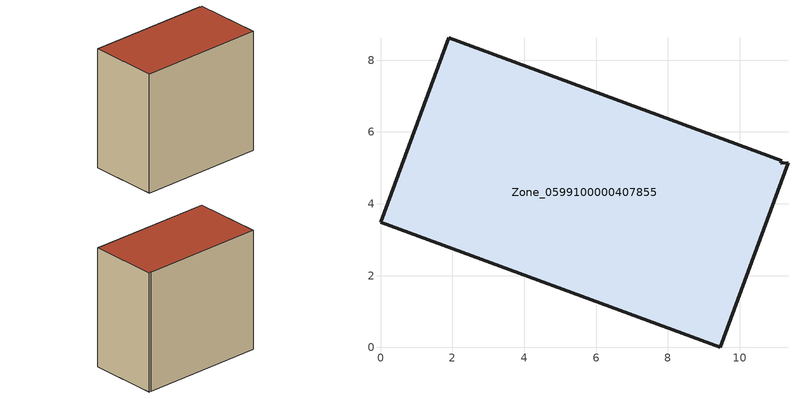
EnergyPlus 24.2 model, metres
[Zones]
Zone_0599100000407855
 floor ground (C_G): 11.17,5.2 11.14,5.13 11.35,5.14 9.45,0 0,3.49 1.9,8.63 z0
 wall outside (C_F): 11.17,5.2 1.9,8.63 0,3.49 9.45,0 11.35,5.14 11.14,5.13 11.17,5.2 z0:9.5
 roof outside (C_R): 11.14,5.13 11.17,5.2 1.9,8.63 0,3.49 9.45,0 11.35,5.14 z9.5
[BUILDING]
Pand.0599100000407855: North Axis=0; Terrain=City; Loads Convergence Tolerance Value=0.04; Temperature Convergence Tolerance Value=0.4; Solar Distribution=FullExterior; Maximum Number of Warmup Days=25; Minimum Number of Warmup Days=1
[Site:Location]
Rotterdam.The.Hague.AP_ZH_NLD Design_Conditions: Latitude=51.96; Longitude=4.45; Time Zone=1; Elevation=-4.5
[SITE:GROUNDTEMPERATURE:BUILDINGSURFACE]
18, 18, 18, 18, 18, 18, 18, 18, 18, 18, 18, 18
[MATERIAL] Thermal Absorptance=0.9; Solar Absorptance=0.7; Visible Absorptance=0.7
Name | Roughness | Thickness | Conductivity | Density | Specific Heat
G.TC.1992-2005 | MediumSmooth | 0.15 | 0.06 | 540 | 1210
F.TC.1992-2005 | Rough | 0.3 | 0.12 | 1920 | 840
R.TC.1992-2005 | MediumRough | 0.2 | 0.08 | 1500 | 1000
[CONSTRUCTION]
C_G: G.TC.1992-2005
C_F: F.TC.1992-2005
C_R: R.TC.1992-2005
[ZONE]
Zone_0599100000407855: Type=1; Multiplier=1; Ceiling Height=Autocalculate; Volume=Autocalculate; Floor Area=autocalculate; Part of Total Floor Area=Yes
[ZONEINFILTRATION:DESIGNFLOWRATE]
Infil_Zone_0599100000407855: Zone or ZoneList or Space or SpaceList=Zone_0599100000407855; Schedule=AlwaysOn; Design Flow Rate Calculation Method=Flow/Area; Flow Rate per Floor Area=0.0015; Constant Term Coefficient=1; Temperature Term Coefficient=0; Velocity Term Coefficient=0; Velocity Squared Term Coefficient=0
[HVACTEMPLATE:ZONE:IDEALLOADSAIRSYSTEM]
Zone_0599100000407855: Maximum Heating Supply Air Temperature=50; Minimum Cooling Supply Air Temperature=13; Maximum Heating Supply Air Humidity Ratio=0.0156; Minimum Cooling Supply Air Humidity Ratio=0.0077; Heating Limit=NoLimit; Cooling Limit=NoLimit; Dehumidification Control Type=ConstantSensibleHeatRatio; Cooling Sensible Heat Ratio=0.7; Dehumidification Setpoint=60; Humidification Control Type=None; Humidification Setpoint=30; Outdoor Air Method=None; Outdoor Air Flow Rate per Person=0.00944; Outdoor Air Flow Rate per Zone Floor Area=0; Outdoor Air Flow Rate per Zone=0; Demand Controlled Ventilation Type=None; Outdoor Air Economizer Type=NoEconomizer; Heat Recovery Type=None; Sensible Heat Recovery Effectiveness=0.7; Latent Heat Recovery Effectiveness=0.65
[ZONECONTROL:THERMOSTAT]
ThermostatControl_Zone_0599100000407855: Zone or ZoneList=Zone_0599100000407855; Control Type Schedule=DualSetpointControlType; Control 1=Thermostat_Zone_0599100000407855; Temperature Difference Between Cutout And Setpoint=0
[THERMOSTATSETPOINT:DUALSETPOINT]
Thermostat_Zone_0599100000407855: Heating Setpoint Temperature Schedule=HeatingSetpoint_Zone_0599100000407855; Cooling Setpoint Temperature Schedule=CoolingSetpoint_Zone_0599100000407855
[SCHEDULE:COMPACT]
HeatingSetpoint_Zone_0599100000407855: Through: 12/31, For: AllDays, Until: 24:00, 21
CoolingSetpoint_Zone_0599100000407855: Through: 12/31, For: AllDays, Until: 24:00, 24
DualSetpointControlType: Through: 12/31, For: AllDays, Until: 24:00, 4
AlwaysOn: Through: 12/31, For: AllDays, Until: 24:00, 1
